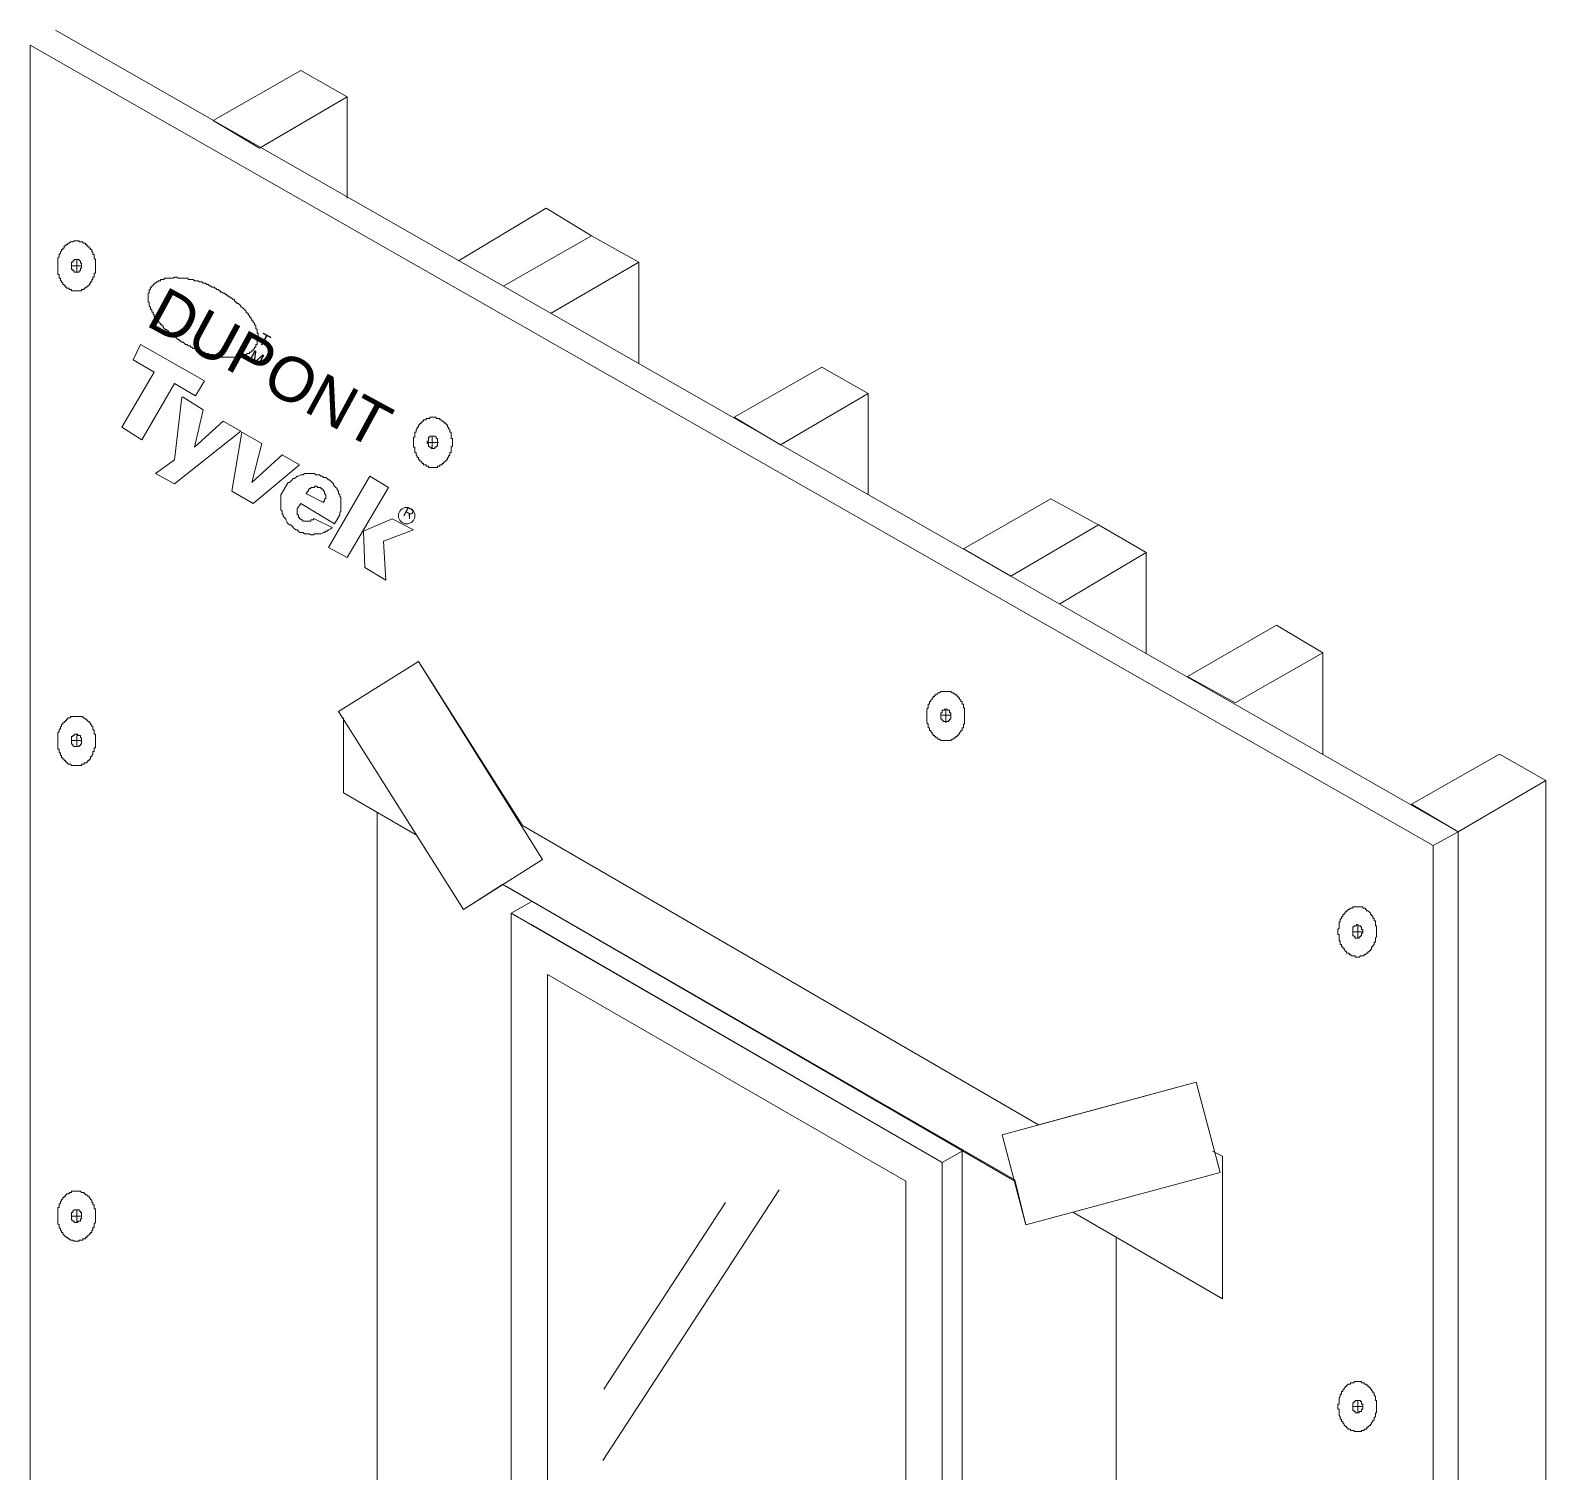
# Model space of a CAD drawing. Header units: inches. Extents: x 0 to 32.7, y -0.1 to 22.9.
# Drawn here: x 4.722 to 6.739, y 3.912 to 5.83 of the extents above; entities that cross this region are included whole.
import ezdxf

# ---------------------------------------------------------------- set-up
doc = ezdxf.new("R2010")
doc.units = ezdxf.units.IN
doc.header["$MEASUREMENT"] = 0
doc.layers.add('PDF_Geometry', color=7, linetype='Continuous', true_color=0x5d5d5d)
doc.layers.add('PDF_Text', color=7, linetype='Continuous')
doc.styles.add('PDF Arial', font='arial.ttf')
doc.styles.add('PDF Chief Blueprint', font='Chief_Blueprint.ttf')

msp = doc.modelspace()

# ---------------------------------------------------------------- linework, layer by layer
at = {"layer": 'PDF_Geometry', "color": 254, "lineweight": 18, "true_color": 0xe1e1e1}
for points in [[(6.5888, 1.7986), (6.6221, 1.8169), (6.6221, 4.7636), (4.7554, 5.8303)], [(6.6221, 4.7636), (6.5888, 4.7453)]]:
    msp.add_lwpolyline(points, dxfattribs=at)
at = {"layer": 'PDF_Geometry', "color": 7, "lineweight": 18}
for points in [[(6.5888, 1.7986), (6.5888, 4.7453), (4.7221, 5.8103), (4.7221, 2.8786)], [(6.0321, 4.3003), (5.3504, 4.6936)], [(6.3054, 4.3103), (6.2738, 4.4303)]]:
    msp.add_lwpolyline(points, close=True, dxfattribs=at)
at = {"layer": 'PDF_Geometry', "color": 253, "lineweight": 18, "true_color": 0xa2a2a2}
for points in [[(5.1438, 5.6069), (5.1438, 5.7419), (5.0821, 5.7769), (4.9654, 5.7103), (5.0271, 5.6736), (5.1438, 5.7419)], [(5.2921, 5.5236), (5.4088, 5.5936), (5.4688, 5.5569)], [(5.4154, 5.4536), (5.5321, 5.5219), (5.4688, 5.5569), (5.3521, 5.4903)], [(5.5321, 5.3869), (5.5321, 5.5219)], [(5.8371, 5.2119), (5.8371, 5.3469), (5.7754, 5.3819), (5.6588, 5.3153), (5.7204, 5.2786), (5.8371, 5.3469)], [(6.1438, 5.1719), (6.2071, 5.1353), (6.0921, 5.0669)], [(6.2071, 5.1353), (6.2071, 5.0003)], [(6.4421, 4.8669), (6.4421, 5.0019), (6.3804, 5.0386), (6.2621, 4.9703), (6.3254, 4.9353), (6.4421, 5.0019)], [(6.6221, 1.8169), (6.7388, 1.8853), (6.7388, 4.8319), (6.6771, 4.8669), (6.5604, 4.8003), (6.6221, 4.7636), (6.7388, 4.8319)]]:
    msp.add_lwpolyline(points, dxfattribs=at)
at = {"layer": 'PDF_Geometry', "lineweight": 18}
for points in [[(4.7838, 5.5503), (4.7854, 5.5503), (4.7871, 5.5503), (4.7871, 5.5486), (4.7888, 5.5486), (4.7904, 5.5486), (4.7921, 5.5486), (4.7921, 5.5469), (4.7938, 5.5469), (4.7954, 5.5469), (4.7954, 5.5453), (4.7971, 5.5453), (4.7971, 5.5436), (4.7988, 5.5436), (4.7988, 5.5419), (4.8004, 5.5419), (4.8004, 5.5403), (4.8021, 5.5403), (4.8021, 5.5386), (4.8038, 5.5386), (4.8038, 5.5369), (4.8038, 5.5353), (4.8054, 5.5353), (4.8054, 5.5336), (4.8054, 5.5319), (4.8071, 5.5319), (4.8071, 5.5303), (4.8071, 5.5286), (4.8071, 5.5269), (4.8088, 5.5253), (4.8088, 5.5236), (4.8088, 5.5219), (4.8088, 5.5203), (4.8088, 5.5186), (4.8088, 5.5169), (4.8088, 5.5153), (4.8088, 5.5136), (4.8088, 5.5119), (4.8088, 5.5103), (4.8088, 5.5086), (4.8088, 5.5069), (4.8071, 5.5069), (4.8071, 5.5053), (4.8071, 5.5036), (4.8071, 5.5019), (4.8054, 5.5019), (4.8054, 5.5003), (4.8054, 5.4986), (4.8038, 5.4986), (4.8038, 5.4969), (4.8038, 5.4953), (4.8021, 5.4953), (4.8021, 5.4936), (4.8004, 5.4919), (4.8004, 5.4903), (4.7988, 5.4903), (4.7971, 5.4886), (4.7954, 5.4886), (4.7954, 5.4869), (4.7938, 5.4869), (4.7938, 5.4853), (4.7921, 5.4853), (4.7904, 5.4853), (4.7904, 5.4836), (4.7888, 5.4836), (4.7871, 5.4836), (4.7854, 5.4836), (4.7838, 5.4836), (4.7821, 5.4836), (4.7804, 5.4836), (4.7788, 5.4836), (4.7771, 5.4836), (4.7771, 5.4853), (4.7754, 5.4853), (4.7738, 5.4853), (4.7738, 5.4869), (4.7721, 5.4869), (4.7704, 5.4869), (4.7704, 5.4886), (4.7688, 5.4886), (4.7688, 5.4903), (4.7671, 5.4903), (4.7671, 5.4919), (4.7654, 5.4919), (4.7654, 5.4936), (4.7638, 5.4953), (4.7638, 5.4969), (4.7621, 5.4969), (4.7621, 5.4986), (4.7621, 5.5003), (4.7604, 5.5003), (4.7604, 5.5019), (4.7604, 5.5036), (4.7604, 5.5053), (4.7588, 5.5053), (4.7588, 5.5069), (4.7588, 5.5086), (4.7588, 5.5103), (4.7588, 5.5119), (4.7588, 5.5136), (4.7588, 5.5153), (4.7588, 5.5169), (4.7588, 5.5186), (4.7588, 5.5203), (4.7588, 5.5219), (4.7588, 5.5236), (4.7588, 5.5253), (4.7588, 5.5269), (4.7604, 5.5286), (4.7604, 5.5303), (4.7604, 5.5319), (4.7621, 5.5336), (4.7621, 5.5353), (4.7638, 5.5369), (4.7638, 5.5386), (4.7654, 5.5386), (4.7654, 5.5403), (4.7671, 5.5403), (4.7671, 5.5419), (4.7671, 5.5436), (4.7688, 5.5436), (4.7704, 5.5453), (4.7721, 5.5453), (4.7721, 5.5469), (4.7738, 5.5469), (4.7754, 5.5486), (4.7771, 5.5486), (4.7788, 5.5486), (4.7804, 5.5503), (4.7821, 5.5503)], [(5.2571, 5.3153), (5.2588, 5.3153), (5.2604, 5.3153), (5.2621, 5.3153), (5.2621, 5.3136), (5.2638, 5.3136), (5.2654, 5.3136), (5.2671, 5.3136), (5.2671, 5.3119), (5.2688, 5.3119), (5.2704, 5.3103), (5.2721, 5.3103), (5.2721, 5.3086), (5.2738, 5.3086), (5.2738, 5.3069), (5.2754, 5.3069), (5.2754, 5.3053), (5.2771, 5.3053), (5.2771, 5.3036), (5.2771, 5.3019), (5.2788, 5.3019), (5.2788, 5.3003), (5.2804, 5.2986), (5.2804, 5.2969), (5.2804, 5.2953), (5.2821, 5.2953), (5.2821, 5.2936), (5.2821, 5.2919), (5.2821, 5.2903), (5.2821, 5.2886), (5.2821, 5.2869), (5.2838, 5.2869), (5.2838, 5.2853), (5.2838, 5.2836), (5.2838, 5.2819), (5.2838, 5.2803), (5.2838, 5.2786), (5.2838, 5.2769), (5.2821, 5.2753), (5.2821, 5.2736), (5.2821, 5.2719), (5.2821, 5.2703), (5.2821, 5.2686), (5.2804, 5.2686), (5.2804, 5.2669), (5.2804, 5.2653), (5.2788, 5.2636), (5.2788, 5.2619), (5.2771, 5.2619), (5.2771, 5.2603), (5.2771, 5.2586), (5.2754, 5.2586), (5.2754, 5.2569), (5.2738, 5.2569), (5.2738, 5.2553), (5.2721, 5.2553), (5.2721, 5.2536), (5.2704, 5.2536), (5.2704, 5.2519), (5.2688, 5.2519), (5.2671, 5.2519), (5.2671, 5.2503), (5.2654, 5.2503), (5.2638, 5.2503), (5.2638, 5.2486), (5.2621, 5.2486), (5.2604, 5.2486), (5.2588, 5.2486), (5.2571, 5.2486), (5.2554, 5.2486), (5.2538, 5.2486), (5.2521, 5.2486), (5.2521, 5.2503), (5.2504, 5.2503), (5.2488, 5.2503), (5.2488, 5.2519), (5.2471, 5.2519), (5.2454, 5.2519), (5.2454, 5.2536), (5.2438, 5.2536), (5.2438, 5.2553), (5.2421, 5.2553), (5.2421, 5.2569), (5.2404, 5.2569), (5.2404, 5.2586), (5.2388, 5.2586), (5.2388, 5.2603), (5.2388, 5.2619), (5.2371, 5.2619), (5.2371, 5.2636), (5.2354, 5.2653), (5.2354, 5.2669), (5.2354, 5.2686), (5.2338, 5.2686), (5.2338, 5.2703), (5.2338, 5.2719), (5.2338, 5.2736), (5.2338, 5.2753), (5.2321, 5.2753), (5.2321, 5.2769), (5.2321, 5.2786), (5.2321, 5.2803), (5.2321, 5.2819), (5.2321, 5.2836), (5.2321, 5.2853), (5.2321, 5.2869), (5.2321, 5.2886), (5.2338, 5.2886), (5.2338, 5.2903), (5.2338, 5.2919), (5.2338, 5.2936), (5.2338, 5.2953), (5.2354, 5.2953), (5.2354, 5.2969), (5.2354, 5.2986), (5.2371, 5.3003), (5.2371, 5.3019), (5.2388, 5.3019), (5.2388, 5.3036), (5.2388, 5.3053), (5.2404, 5.3053), (5.2404, 5.3069), (5.2421, 5.3069), (5.2421, 5.3086), (5.2438, 5.3086), (5.2438, 5.3103), (5.2454, 5.3103), (5.2454, 5.3119), (5.2471, 5.3119), (5.2488, 5.3119), (5.2488, 5.3136), (5.2504, 5.3136), (5.2521, 5.3136), (5.2538, 5.3136), (5.2538, 5.3153), (5.2554, 5.3153)], [(5.9404, 4.9503), (5.9421, 4.9503), (5.9438, 4.9503), (5.9454, 4.9503), (5.9471, 4.9503), (5.9488, 4.9486), (5.9504, 4.9486), (5.9521, 4.9469), (5.9538, 4.9469), (5.9538, 4.9453), (5.9554, 4.9453), (5.9554, 4.9436), (5.9571, 4.9436), (5.9571, 4.9419), (5.9588, 4.9419), (5.9588, 4.9403), (5.9604, 4.9386), (5.9604, 4.9369), (5.9621, 4.9369), (5.9621, 4.9353), (5.9621, 4.9336), (5.9638, 4.9336), (5.9638, 4.9319), (5.9638, 4.9303), (5.9638, 4.9286), (5.9654, 4.9286), (5.9654, 4.9269), (5.9654, 4.9253), (5.9654, 4.9236), (5.9654, 4.9219), (5.9654, 4.9203), (5.9654, 4.9186), (5.9654, 4.9169), (5.9654, 4.9153), (5.9654, 4.9136), (5.9654, 4.9119), (5.9654, 4.9103), (5.9654, 4.9086), (5.9654, 4.9069), (5.9638, 4.9069), (5.9638, 4.9053), (5.9638, 4.9036), (5.9638, 4.9019), (5.9621, 4.9019), (5.9621, 4.9003), (5.9621, 4.8986), (5.9604, 4.8986), (5.9604, 4.8969), (5.9588, 4.8953), (5.9588, 4.8936), (5.9571, 4.8936), (5.9571, 4.8919), (5.9554, 4.8919), (5.9554, 4.8903), (5.9538, 4.8903), (5.9538, 4.8886), (5.9521, 4.8886), (5.9504, 4.8869), (5.9488, 4.8869), (5.9471, 4.8853), (5.9454, 4.8853), (5.9438, 4.8853), (5.9421, 4.8853), (5.9404, 4.8853), (5.9388, 4.8853), (5.9371, 4.8853), (5.9354, 4.8853), (5.9338, 4.8853), (5.9321, 4.8869), (5.9304, 4.8869), (5.9288, 4.8886), (5.9271, 4.8886), (5.9271, 4.8903), (5.9254, 4.8903), (5.9254, 4.8919), (5.9238, 4.8919), (5.9238, 4.8936), (5.9221, 4.8936), (5.9221, 4.8953), (5.9204, 4.8969), (5.9204, 4.8986), (5.9188, 4.8986), (5.9188, 4.9003), (5.9188, 4.9019), (5.9171, 4.9019), (5.9171, 4.9036), (5.9171, 4.9053), (5.9171, 4.9069), (5.9154, 4.9086), (5.9154, 4.9103), (5.9154, 4.9119), (5.9154, 4.9136), (5.9154, 4.9153), (5.9154, 4.9169), (5.9154, 4.9186), (5.9154, 4.9203), (5.9154, 4.9219), (5.9154, 4.9236), (5.9154, 4.9253), (5.9154, 4.9269), (5.9171, 4.9286), (5.9171, 4.9303), (5.9171, 4.9319), (5.9171, 4.9336), (5.9188, 4.9336), (5.9188, 4.9353), (5.9188, 4.9369), (5.9204, 4.9369), (5.9204, 4.9386), (5.9221, 4.9403), (5.9221, 4.9419), (5.9238, 4.9419), (5.9238, 4.9436), (5.9254, 4.9436), (5.9254, 4.9453), (5.9271, 4.9453), (5.9271, 4.9469), (5.9288, 4.9469), (5.9304, 4.9486), (5.9321, 4.9486), (5.9338, 4.9503), (5.9354, 4.9503), (5.9371, 4.9503), (5.9388, 4.9503)], [(4.7838, 4.9169), (4.7854, 4.9169), (4.7871, 4.9169), (4.7888, 4.9169), (4.7904, 4.9169), (4.7921, 4.9169), (4.7921, 4.9153), (4.7938, 4.9153), (4.7954, 4.9136), (4.7971, 4.9136), (4.7971, 4.9119), (4.7988, 4.9119), (4.7988, 4.9103), (4.8004, 4.9103), (4.8004, 4.9086), (4.8021, 4.9086), (4.8021, 4.9069), (4.8038, 4.9053), (4.8038, 4.9036), (4.8054, 4.9036), (4.8054, 4.9019), (4.8054, 4.9003), (4.8071, 4.8986), (4.8071, 4.8969), (4.8071, 4.8953), (4.8071, 4.8936), (4.8088, 4.8936), (4.8088, 4.8919), (4.8088, 4.8903), (4.8088, 4.8886), (4.8088, 4.8869), (4.8088, 4.8853), (4.8088, 4.8836), (4.8088, 4.8819), (4.8088, 4.8803), (4.8088, 4.8786), (4.8088, 4.8769), (4.8088, 4.8753), (4.8071, 4.8753), (4.8071, 4.8736), (4.8071, 4.8719), (4.8071, 4.8703), (4.8054, 4.8703), (4.8054, 4.8686), (4.8054, 4.8669), (4.8038, 4.8653), (4.8038, 4.8636), (4.8021, 4.8636), (4.8021, 4.8619), (4.8021, 4.8603), (4.8004, 4.8603), (4.8004, 4.8586), (4.7988, 4.8586), (4.7988, 4.8569), (4.7971, 4.8569), (4.7971, 4.8553), (4.7954, 4.8553), (4.7938, 4.8553), (4.7938, 4.8536), (4.7921, 4.8536), (4.7904, 4.8536), (4.7904, 4.8519), (4.7888, 4.8519), (4.7871, 4.8519), (4.7854, 4.8519), (4.7838, 4.8519), (4.7821, 4.8519), (4.7804, 4.8519), (4.7788, 4.8519), (4.7771, 4.8519), (4.7754, 4.8536), (4.7738, 4.8536), (4.7721, 4.8536), (4.7721, 4.8553), (4.7704, 4.8553), (4.7704, 4.8569), (4.7688, 4.8569), (4.7688, 4.8586), (4.7671, 4.8586), (4.7671, 4.8603), (4.7654, 4.8603), (4.7654, 4.8619), (4.7638, 4.8619), (4.7638, 4.8636), (4.7638, 4.8653), (4.7621, 4.8653), (4.7621, 4.8669), (4.7621, 4.8686), (4.7604, 4.8686), (4.7604, 4.8703), (4.7604, 4.8719), (4.7604, 4.8736), (4.7588, 4.8736), (4.7588, 4.8753), (4.7588, 4.8769), (4.7588, 4.8786), (4.7588, 4.8803), (4.7588, 4.8819), (4.7588, 4.8836), (4.7588, 4.8853), (4.7588, 4.8869), (4.7588, 4.8886), (4.7588, 4.8903), (4.7588, 4.8919), (4.7588, 4.8936), (4.7588, 4.8953), (4.7604, 4.8969), (4.7604, 4.8986), (4.7604, 4.9003), (4.7621, 4.9003), (4.7621, 4.9019), (4.7621, 4.9036), (4.7638, 4.9036), (4.7638, 4.9053), (4.7638, 4.9069), (4.7654, 4.9069), (4.7654, 4.9086), (4.7671, 4.9086), (4.7671, 4.9103), (4.7688, 4.9103), (4.7688, 4.9119), (4.7704, 4.9119), (4.7704, 4.9136), (4.7721, 4.9136), (4.7721, 4.9153), (4.7738, 4.9153), (4.7754, 4.9153), (4.7754, 4.9169), (4.7771, 4.9169), (4.7788, 4.9169), (4.7804, 4.9169), (4.7821, 4.9169)], [(6.4888, 4.6636), (6.4904, 4.6636), (6.4921, 4.6636), (6.4938, 4.6636), (6.4954, 4.6636), (6.4954, 4.6619), (6.4971, 4.6619), (6.4988, 4.6619), (6.4988, 4.6603), (6.5004, 4.6603), (6.5004, 4.6586), (6.5021, 4.6586), (6.5038, 4.6569), (6.5054, 4.6553), (6.5054, 4.6536), (6.5071, 4.6536), (6.5071, 4.6519), (6.5088, 4.6519), (6.5088, 4.6503), (6.5088, 4.6486), (6.5104, 4.6486), (6.5104, 4.6469), (6.5104, 4.6453), (6.5121, 4.6453), (6.5121, 4.6436), (6.5121, 4.6419), (6.5121, 4.6403), (6.5121, 4.6386), (6.5138, 4.6386), (6.5138, 4.6369), (6.5138, 4.6353), (6.5138, 4.6336), (6.5138, 4.6319), (6.5138, 4.6303), (6.5138, 4.6286), (6.5138, 4.6269), (6.5138, 4.6253), (6.5138, 4.6236), (6.5121, 4.6219), (6.5121, 4.6203), (6.5121, 4.6186), (6.5121, 4.6169), (6.5104, 4.6169), (6.5104, 4.6153), (6.5104, 4.6136), (6.5088, 4.6119), (6.5088, 4.6103), (6.5071, 4.6103), (6.5071, 4.6086), (6.5071, 4.6069), (6.5054, 4.6069), (6.5054, 4.6053), (6.5038, 4.6053), (6.5038, 4.6036), (6.5021, 4.6036), (6.5021, 4.6019), (6.5004, 4.6019), (6.4988, 4.6003), (6.4971, 4.6003), (6.4971, 4.5986), (6.4954, 4.5986), (6.4938, 4.5986), (6.4921, 4.5986), (6.4904, 4.5969), (6.4888, 4.5969), (6.4871, 4.5969), (6.4854, 4.5969), (6.4854, 4.5986), (6.4838, 4.5986), (6.4821, 4.5986), (6.4804, 4.5986), (6.4788, 4.6003), (6.4771, 4.6003), (6.4771, 4.6019), (6.4754, 4.6019), (6.4738, 4.6019), (6.4738, 4.6036), (6.4721, 4.6053), (6.4704, 4.6069), (6.4704, 4.6086), (6.4688, 4.6086), (6.4688, 4.6103), (6.4671, 4.6103), (6.4671, 4.6119), (6.4671, 4.6136), (6.4654, 4.6136), (6.4654, 4.6153), (6.4654, 4.6169), (6.4654, 4.6186), (6.4638, 4.6186), (6.4638, 4.6203), (6.4638, 4.6219), (6.4638, 4.6236), (6.4638, 4.6253), (6.4638, 4.6269), (6.4621, 4.6269), (6.4621, 4.6286), (6.4621, 4.6303), (6.4621, 4.6319), (6.4621, 4.6336), (6.4638, 4.6353), (6.4638, 4.6369), (6.4638, 4.6386), (6.4638, 4.6403), (6.4638, 4.6419), (6.4638, 4.6436), (6.4654, 4.6436), (6.4654, 4.6453), (6.4654, 4.6469), (6.4671, 4.6486), (6.4671, 4.6503), (6.4688, 4.6503), (6.4688, 4.6519), (6.4688, 4.6536), (6.4704, 4.6536), (6.4704, 4.6553), (6.4721, 4.6553), (6.4721, 4.6569), (6.4738, 4.6569), (6.4738, 4.6586), (6.4754, 4.6586), (6.4754, 4.6603), (6.4771, 4.6603), (6.4788, 4.6619), (6.4804, 4.6619), (6.4821, 4.6619), (6.4821, 4.6636), (6.4838, 4.6636), (6.4854, 4.6636), (6.4871, 4.6636)], [(4.7838, 4.2853), (4.7854, 4.2853), (4.7871, 4.2853), (4.7888, 4.2853), (4.7904, 4.2836), (4.7921, 4.2836), (4.7938, 4.2836), (4.7938, 4.2819), (4.7954, 4.2819), (4.7954, 4.2803), (4.7971, 4.2803), (4.7988, 4.2786), (4.8004, 4.2786), (4.8004, 4.2769), (4.8021, 4.2753), (4.8021, 4.2736), (4.8038, 4.2736), (4.8038, 4.2719), (4.8038, 4.2703), (4.8054, 4.2703), (4.8054, 4.2686), (4.8054, 4.2669), (4.8071, 4.2669), (4.8071, 4.2653), (4.8071, 4.2636), (4.8071, 4.2619), (4.8088, 4.2619), (4.8088, 4.2603), (4.8088, 4.2586), (4.8088, 4.2569), (4.8088, 4.2553), (4.8088, 4.2536), (4.8088, 4.2519), (4.8088, 4.2503), (4.8088, 4.2486), (4.8088, 4.2469), (4.8088, 4.2453), (4.8088, 4.2436), (4.8071, 4.2419), (4.8071, 4.2403), (4.8071, 4.2386), (4.8071, 4.2369), (4.8054, 4.2369), (4.8054, 4.2353), (4.8054, 4.2336), (4.8038, 4.2336), (4.8038, 4.2319), (4.8038, 4.2303), (4.8021, 4.2303), (4.8021, 4.2286), (4.8004, 4.2286), (4.8004, 4.2269), (4.7988, 4.2269), (4.7988, 4.2253), (4.7971, 4.2253), (4.7971, 4.2236), (4.7954, 4.2236), (4.7954, 4.2219), (4.7938, 4.2219), (4.7921, 4.2219), (4.7921, 4.2203), (4.7904, 4.2203), (4.7888, 4.2203), (4.7871, 4.2203), (4.7871, 4.2186), (4.7854, 4.2186), (4.7838, 4.2186), (4.7821, 4.2186), (4.7804, 4.2186), (4.7788, 4.2203), (4.7771, 4.2203), (4.7754, 4.2203), (4.7738, 4.2219), (4.7721, 4.2219), (4.7721, 4.2236), (4.7704, 4.2236), (4.7688, 4.2253), (4.7671, 4.2253), (4.7671, 4.2269), (4.7654, 4.2286), (4.7654, 4.2303), (4.7638, 4.2303), (4.7638, 4.2319), (4.7621, 4.2336), (4.7621, 4.2353), (4.7604, 4.2369), (4.7604, 4.2386), (4.7604, 4.2403), (4.7588, 4.2419), (4.7588, 4.2436), (4.7588, 4.2453), (4.7588, 4.2469), (4.7588, 4.2486), (4.7588, 4.2503), (4.7588, 4.2519), (4.7588, 4.2536), (4.7588, 4.2553), (4.7588, 4.2569), (4.7588, 4.2586), (4.7588, 4.2603), (4.7588, 4.2619), (4.7588, 4.2636), (4.7604, 4.2636), (4.7604, 4.2653), (4.7604, 4.2669), (4.7604, 4.2686), (4.7621, 4.2686), (4.7621, 4.2703), (4.7621, 4.2719), (4.7638, 4.2719), (4.7638, 4.2736), (4.7654, 4.2753), (4.7654, 4.2769), (4.7671, 4.2769), (4.7671, 4.2786), (4.7688, 4.2786), (4.7688, 4.2803), (4.7704, 4.2803), (4.7704, 4.2819), (4.7721, 4.2819), (4.7738, 4.2819), (4.7738, 4.2836), (4.7754, 4.2836), (4.7771, 4.2836), (4.7771, 4.2853), (4.7788, 4.2853), (4.7804, 4.2853), (4.7821, 4.2853)], [(6.4888, 4.0319), (6.4904, 4.0319), (6.4921, 4.0319), (6.4938, 4.0319), (6.4938, 4.0303), (6.4954, 4.0303), (6.4971, 4.0303), (6.4971, 4.0286), (6.4988, 4.0286), (6.5004, 4.0286), (6.5004, 4.0269), (6.5021, 4.0269), (6.5021, 4.0253), (6.5038, 4.0253), (6.5038, 4.0236), (6.5054, 4.0236), (6.5054, 4.0219), (6.5071, 4.0219), (6.5071, 4.0203), (6.5088, 4.0186), (6.5088, 4.0169), (6.5104, 4.0169), (6.5104, 4.0153), (6.5104, 4.0136), (6.5121, 4.0119), (6.5121, 4.0103), (6.5121, 4.0086), (6.5121, 4.0069), (6.5138, 4.0069), (6.5138, 4.0053), (6.5138, 4.0036), (6.5138, 4.0019), (6.5138, 4.0003), (6.5138, 3.9986), (6.5138, 3.9969), (6.5138, 3.9953), (6.5138, 3.9936), (6.5138, 3.9919), (6.5138, 3.9903), (6.5121, 3.9903), (6.5121, 3.9886), (6.5121, 3.9869), (6.5121, 3.9853), (6.5104, 3.9836), (6.5104, 3.9819), (6.5104, 3.9803), (6.5088, 3.9803), (6.5088, 3.9786), (6.5071, 3.9769), (6.5071, 3.9753), (6.5054, 3.9753), (6.5054, 3.9736), (6.5038, 3.9736), (6.5038, 3.9719), (6.5021, 3.9719), (6.5021, 3.9703), (6.5004, 3.9703), (6.5004, 3.9686), (6.4988, 3.9686), (6.4971, 3.9686), (6.4971, 3.9669), (6.4954, 3.9669), (6.4938, 3.9669), (6.4938, 3.9653), (6.4921, 3.9653), (6.4904, 3.9653), (6.4888, 3.9653), (6.4871, 3.9653), (6.4854, 3.9653), (6.4838, 3.9653), (6.4838, 3.9669), (6.4821, 3.9669), (6.4804, 3.9669), (6.4788, 3.9669), (6.4788, 3.9686), (6.4771, 3.9686), (6.4754, 3.9686), (6.4754, 3.9703), (6.4738, 3.9703), (6.4738, 3.9719), (6.4721, 3.9719), (6.4721, 3.9736), (6.4704, 3.9736), (6.4704, 3.9753), (6.4688, 3.9769), (6.4688, 3.9786), (6.4671, 3.9786), (6.4671, 3.9803), (6.4671, 3.9819), (6.4654, 3.9819), (6.4654, 3.9836), (6.4654, 3.9853), (6.4638, 3.9869), (6.4638, 3.9886), (6.4638, 3.9903), (6.4638, 3.9919), (6.4638, 3.9936), (6.4638, 3.9953), (6.4621, 3.9953), (6.4621, 3.9969), (6.4621, 3.9986), (6.4621, 4.0003), (6.4621, 4.0019), (6.4638, 4.0019), (6.4638, 4.0036), (6.4638, 4.0053), (6.4638, 4.0069), (6.4638, 4.0086), (6.4638, 4.0103), (6.4654, 4.0119), (6.4654, 4.0136), (6.4654, 4.0153), (6.4671, 4.0153), (6.4671, 4.0169), (6.4671, 4.0186), (6.4688, 4.0186), (6.4688, 4.0203), (6.4704, 4.0219), (6.4704, 4.0236), (6.4721, 4.0236), (6.4721, 4.0253), (6.4738, 4.0253), (6.4738, 4.0269), (6.4754, 4.0269), (6.4754, 4.0286), (6.4771, 4.0286), (6.4788, 4.0286), (6.4788, 4.0303), (6.4804, 4.0303), (6.4821, 4.0303), (6.4838, 4.0303), (6.4838, 4.0319), (6.4854, 4.0319), (6.4871, 4.0319)]]:
    msp.add_lwpolyline(points, close=True, dxfattribs=at)
at = {"layer": 'PDF_Geometry', "color": 251, "lineweight": 18, "true_color": 0x686868}
for points in [[(4.7838, 5.5253), (4.7854, 5.5253), (4.7871, 5.5253), (4.7871, 5.5236), (4.7888, 5.5236), (4.7888, 5.5219), (4.7888, 5.5203), (4.7904, 5.5203), (4.7904, 5.5186), (4.7904, 5.5169), (4.7904, 5.5153), (4.7904, 5.5136), (4.7888, 5.5136), (4.7888, 5.5119), (4.7888, 5.5103), (4.7871, 5.5103), (4.7871, 5.5086), (4.7854, 5.5086), (4.7838, 5.5086), (4.7821, 5.5086), (4.7804, 5.5086), (4.7804, 5.5103), (4.7788, 5.5103), (4.7788, 5.5119), (4.7771, 5.5119), (4.7771, 5.5136), (4.7771, 5.5153), (4.7771, 5.5169), (4.7771, 5.5186), (4.7771, 5.5203), (4.7771, 5.5219), (4.7788, 5.5219), (4.7788, 5.5236), (4.7804, 5.5236), (4.7804, 5.5253), (4.7821, 5.5253)], [(5.0221, 5.4103), (5.0221, 5.4086), (5.0204, 5.4086), (5.0204, 5.4069), (5.0188, 5.4053), (5.0188, 5.4036), (5.0171, 5.4036), (5.0154, 5.4019), (5.0138, 5.4019), (5.0138, 5.4003), (5.0121, 5.4003), (5.0104, 5.4003), (5.0104, 5.3986), (5.0088, 5.3986), (5.0071, 5.3986), (5.0071, 5.3969), (5.0054, 5.3969), (5.0038, 5.3969), (5.0021, 5.3969), (5.0004, 5.3953), (4.9988, 5.3953), (4.9971, 5.3953), (4.9954, 5.3953), (4.9938, 5.3953), (4.9921, 5.3953), (4.9904, 5.3953), (4.9888, 5.3953), (4.9871, 5.3953), (4.9854, 5.3953), (4.9838, 5.3953), (4.9821, 5.3953), (4.9804, 5.3953), (4.9788, 5.3953), (4.9771, 5.3953), (4.9754, 5.3953), (4.9738, 5.3969), (4.9721, 5.3969), (4.9704, 5.3969), (4.9688, 5.3969), (4.9671, 5.3969), (4.9654, 5.3986), (4.9638, 5.3986), (4.9621, 5.3986), (4.9604, 5.3986), (4.9588, 5.4003), (4.9571, 5.4003), (4.9554, 5.4003), (4.9538, 5.4019), (4.9521, 5.4019), (4.9504, 5.4019), (4.9488, 5.4036), (4.9471, 5.4036), (4.9454, 5.4036), (4.9454, 5.4053), (4.9438, 5.4053), (4.9421, 5.4069), (4.9404, 5.4069), (4.9388, 5.4069), (4.9371, 5.4086), (4.9354, 5.4086), (4.9354, 5.4103), (4.9338, 5.4103), (4.9321, 5.4103), (4.9304, 5.4119), (4.9288, 5.4119), (4.9271, 5.4136), (4.9254, 5.4153), (4.9238, 5.4153), (4.9221, 5.4169), (4.9204, 5.4169), (4.9204, 5.4186), (4.9188, 5.4186), (4.9171, 5.4203), (4.9154, 5.4219), (4.9138, 5.4236), (4.9121, 5.4236), (4.9104, 5.4253), (4.9088, 5.4269), (4.9071, 5.4269), (4.9071, 5.4286), (4.9054, 5.4303), (4.9038, 5.4303), (4.9038, 5.4319), (4.9021, 5.4319), (4.9004, 5.4336), (4.8988, 5.4353), (4.8988, 5.4369), (4.8971, 5.4369), (4.8971, 5.4386), (4.8954, 5.4386), (4.8954, 5.4403), (4.8938, 5.4403), (4.8938, 5.4419), (4.8921, 5.4436), (4.8904, 5.4453), (4.8904, 5.4469), (4.8888, 5.4469), (4.8888, 5.4486), (4.8871, 5.4486), (4.8871, 5.4503), (4.8871, 5.4519), (4.8854, 5.4519), (4.8854, 5.4536), (4.8854, 5.4553), (4.8838, 5.4553), (4.8838, 5.4569), (4.8838, 5.4586), (4.8821, 5.4586), (4.8821, 5.4603), (4.8821, 5.4619), (4.8804, 5.4636), (4.8804, 5.4653), (4.8804, 5.4669), (4.8804, 5.4686), (4.8788, 5.4686), (4.8788, 5.4703), (4.8788, 5.4719), (4.8788, 5.4736), (4.8788, 5.4753), (4.8788, 5.4769), (4.8788, 5.4786), (4.8788, 5.4803), (4.8804, 5.4803), (4.8804, 5.4819), (4.8804, 5.4836), (4.8804, 5.4853), (4.8821, 5.4853), (4.8821, 5.4869), (4.8821, 5.4886), (4.8838, 5.4886), (4.8838, 5.4903), (4.8854, 5.4903), (4.8854, 5.4919), (4.8871, 5.4919), (4.8871, 5.4936), (4.8888, 5.4936), (4.8904, 5.4953), (4.8921, 5.4953), (4.8921, 5.4969), (4.8938, 5.4969), (4.8954, 5.4969), (4.8954, 5.4986), (4.8971, 5.4986), (4.8988, 5.4986), (4.9004, 5.4986), (4.9004, 5.5003), (4.9021, 5.5003), (4.9038, 5.5003), (4.9054, 5.5003), (4.9071, 5.5003), (4.9088, 5.5003), (4.9104, 5.5003), (4.9121, 5.5003), (4.9138, 5.5019), (4.9154, 5.5019), (4.9171, 5.5019), (4.9188, 5.5003), (4.9204, 5.5003), (4.9221, 5.5003), (4.9238, 5.5003), (4.9254, 5.5003), (4.9271, 5.5003), (4.9288, 5.5003), (4.9304, 5.5003), (4.9321, 5.5003), (4.9321, 5.4986), (4.9338, 5.4986), (4.9354, 5.4986), (4.9371, 5.4986), (4.9388, 5.4986), (4.9404, 5.4969), (4.9421, 5.4969), (4.9438, 5.4969), (4.9454, 5.4969), (4.9471, 5.4953), (4.9488, 5.4953), (4.9504, 5.4953), (4.9521, 5.4936), (4.9538, 5.4936), (4.9554, 5.4936), (4.9571, 5.4919), (4.9588, 5.4919), (4.9604, 5.4903), (4.9621, 5.4903), (4.9638, 5.4886), (4.9654, 5.4886), (4.9671, 5.4886), (4.9671, 5.4869), (4.9688, 5.4869), (4.9704, 5.4853), (4.9721, 5.4853), (4.9738, 5.4836), (4.9754, 5.4836), (4.9754, 5.4819), (4.9771, 5.4819), (4.9788, 5.4803), (4.9804, 5.4803), (4.9821, 5.4786), (4.9838, 5.4786), (4.9838, 5.4769), (4.9854, 5.4769), (4.9871, 5.4753), (4.9888, 5.4753), (4.9888, 5.4736), (4.9904, 5.4736), (4.9921, 5.4719), (4.9938, 5.4719), (4.9938, 5.4703), (4.9954, 5.4686), (4.9971, 5.4686), (4.9971, 5.4669), (4.9988, 5.4669), (5.0004, 5.4653), (5.0021, 5.4636), (5.0021, 5.4619), (5.0038, 5.4619), (5.0054, 5.4603), (5.0071, 5.4586), (5.0088, 5.4569), (5.0088, 5.4553), (5.0104, 5.4553), (5.0104, 5.4536), (5.0121, 5.4536), (5.0121, 5.4519), (5.0138, 5.4503), (5.0138, 5.4486), (5.0154, 5.4486), (5.0154, 5.4469), (5.0171, 5.4453), (5.0171, 5.4436), (5.0188, 5.4436), (5.0188, 5.4419), (5.0204, 5.4403), (5.0204, 5.4386), (5.0221, 5.4369), (5.0221, 5.4353), (5.0221, 5.4336), (5.0238, 5.4319), (5.0238, 5.4303), (5.0238, 5.4286), (5.0238, 5.4269), (5.0254, 5.4269), (5.0254, 5.4253), (5.0254, 5.4236), (5.0254, 5.4219), (5.0254, 5.4203), (5.0254, 5.4186), (5.0254, 5.4169), (5.0238, 5.4169), (5.0238, 5.4153), (5.0238, 5.4136), (5.0238, 5.4119), (5.0221, 5.4119)], [(4.9538, 5.3636), (4.9421, 5.3436), (4.9138, 5.3603), (4.8704, 5.2853), (4.8438, 5.3019), (4.8871, 5.3753), (4.8588, 5.3919), (4.8688, 5.4119)], [(4.9254, 5.3419), (4.9521, 5.3253), (4.9404, 5.2753), (4.9788, 5.3103), (5.0021, 5.2969), (4.9138, 5.2269), (4.8888, 5.2403), (4.9138, 5.2586), (4.9238, 5.3419)], [(5.0304, 5.2803), (5.0171, 5.2286), (5.0571, 5.2653), (5.0804, 5.2519), (5.0188, 5.2003), (4.9904, 5.2169), (5.0038, 5.2953)], [(5.2571, 5.2903), (5.2588, 5.2903), (5.2604, 5.2903), (5.2621, 5.2886), (5.2621, 5.2869), (5.2638, 5.2869), (5.2638, 5.2853), (5.2638, 5.2836), (5.2638, 5.2819), (5.2654, 5.2819), (5.2638, 5.2819), (5.2638, 5.2803), (5.2638, 5.2786), (5.2638, 5.2769), (5.2621, 5.2769), (5.2621, 5.2753), (5.2604, 5.2753), (5.2604, 5.2736), (5.2588, 5.2736), (5.2571, 5.2736), (5.2554, 5.2736), (5.2554, 5.2753), (5.2538, 5.2753), (5.2521, 5.2769), (5.2521, 5.2786), (5.2521, 5.2803), (5.2504, 5.2803), (5.2504, 5.2819), (5.2504, 5.2836), (5.2521, 5.2836), (5.2521, 5.2853), (5.2521, 5.2869), (5.2521, 5.2886), (5.2538, 5.2886), (5.2538, 5.2903), (5.2554, 5.2903)], [(5.1238, 5.2286), (5.1221, 5.2303), (5.1204, 5.2319), (5.1188, 5.2319), (5.1171, 5.2336), (5.1154, 5.2353), (5.1121, 5.2353), (5.1104, 5.2369), (5.1088, 5.2369), (5.1071, 5.2386), (5.1054, 5.2386), (5.1021, 5.2386), (5.1004, 5.2403), (5.0988, 5.2403), (5.0954, 5.2403), (5.0938, 5.2403), (5.0921, 5.2403), (5.0904, 5.2403), (5.0871, 5.2403), (5.0854, 5.2386), (5.0838, 5.2386), (5.0821, 5.2386), (5.0788, 5.2369), (5.0771, 5.2369), (5.0754, 5.2353), (5.0738, 5.2336), (5.0721, 5.2336), (5.0704, 5.2319), (5.0688, 5.2303), (5.0671, 5.2286), (5.0654, 5.2286), (5.0554, 5.2119), (5.0554, 5.2103), (5.0554, 5.2069), (5.0554, 5.2053), (5.0554, 5.2036), (5.0554, 5.2003), (5.0554, 5.1986), (5.0554, 5.1969), (5.0554, 5.1936), (5.0554, 5.1919), (5.0571, 5.1903), (5.0571, 5.1869), (5.0588, 5.1853), (5.0588, 5.1836), (5.0604, 5.1819), (5.0621, 5.1803), (5.0621, 5.1786), (5.0638, 5.1753), (5.0654, 5.1736), (5.0671, 5.1719), (5.0688, 5.1719), (5.0704, 5.1703), (5.0721, 5.1686), (5.0738, 5.1669), (5.0754, 5.1653), (5.0771, 5.1653), (5.0788, 5.1636), (5.0804, 5.1619), (5.0838, 5.1619), (5.0854, 5.1619), (5.0871, 5.1603), (5.0904, 5.1603), (5.0921, 5.1603), (5.0938, 5.1603), (5.0954, 5.1586), (5.0988, 5.1586), (5.1004, 5.1603), (5.1021, 5.1603), (5.1054, 5.1603), (5.1071, 5.1603), (5.1088, 5.1603), (5.1121, 5.1619), (5.1138, 5.1619), (5.1154, 5.1636), (5.1171, 5.1636), (5.1188, 5.1653), (5.1221, 5.1669), (5.1238, 5.1686), (5.1004, 5.1803), (5.0988, 5.1803), (5.0988, 5.1786), (5.0971, 5.1786), (5.0954, 5.1786), (5.0954, 5.1769), (5.0938, 5.1769), (5.0921, 5.1769), (5.0904, 5.1769), (5.0888, 5.1769), (5.0871, 5.1769), (5.0854, 5.1769), (5.0838, 5.1786), (5.0821, 5.1786), (5.0821, 5.1803), (5.0804, 5.1803), (5.0804, 5.1819), (5.0788, 5.1819), (5.0788, 5.1836), (5.0788, 5.1853), (5.0771, 5.1853), (5.0771, 5.1869), (5.0771, 5.1886), (5.0771, 5.1903), (5.0771, 5.1919), (5.0771, 5.1936), (5.0821, 5.2003), (5.1271, 5.1736), (5.1338, 5.1853), (5.1338, 5.1869), (5.1338, 5.1886), (5.1354, 5.1903), (5.1354, 5.1936), (5.1354, 5.1953), (5.1354, 5.1969), (5.1354, 5.1986), (5.1354, 5.2019), (5.1354, 5.2036), (5.1354, 5.2053), (5.1354, 5.2086), (5.1338, 5.2103), (5.1338, 5.2119), (5.1321, 5.2136), (5.1321, 5.2169), (5.1304, 5.2186), (5.1304, 5.2203), (5.1288, 5.2219), (5.1271, 5.2236), (5.1254, 5.2253), (5.1254, 5.2269)], [(5.0888, 5.2136), (5.1121, 5.2019), (5.1121, 5.2036), (5.1138, 5.2036), (5.1138, 5.2053), (5.1138, 5.2069), (5.1154, 5.2069), (5.1154, 5.2086), (5.1154, 5.2103), (5.1154, 5.2119), (5.1138, 5.2136), (5.1138, 5.2153), (5.1138, 5.2169), (5.1121, 5.2169), (5.1121, 5.2186), (5.1104, 5.2186), (5.1104, 5.2203), (5.1088, 5.2203), (5.1088, 5.2219), (5.1071, 5.2219), (5.1054, 5.2219), (5.1038, 5.2219), (5.1038, 5.2236), (5.1021, 5.2236), (5.1004, 5.2236), (5.1004, 5.2219), (5.0988, 5.2219), (5.0971, 5.2219), (5.0954, 5.2219), (5.0954, 5.2203), (5.0938, 5.2203), (5.0921, 5.2186), (5.0921, 5.2169), (5.0904, 5.2169), (5.0904, 5.2153)], [(5.1988, 5.2219), (5.1438, 5.1286), (5.1188, 5.1419), (5.1738, 5.2369)], [(5.2038, 5.1803), (5.2321, 5.1653), (5.1921, 5.1503), (5.1954, 5.0986), (5.1671, 5.1153), (5.1654, 5.1636)], [(5.9404, 4.9269), (5.9421, 4.9269), (5.9421, 4.9253), (5.9438, 4.9253), (5.9454, 4.9253), (5.9454, 4.9236), (5.9454, 4.9219), (5.9471, 4.9219), (5.9471, 4.9203), (5.9471, 4.9186), (5.9471, 4.9169), (5.9471, 4.9153), (5.9471, 4.9136), (5.9454, 4.9136), (5.9454, 4.9119), (5.9438, 4.9119), (5.9438, 4.9103), (5.9421, 4.9103), (5.9404, 4.9103), (5.9404, 4.9086), (5.9404, 4.9103), (5.9388, 4.9103), (5.9371, 4.9103), (5.9371, 4.9119), (5.9354, 4.9119), (5.9354, 4.9136), (5.9338, 4.9136), (5.9338, 4.9153), (5.9338, 4.9169), (5.9338, 4.9186), (5.9338, 4.9203), (5.9338, 4.9219), (5.9354, 4.9219), (5.9354, 4.9236), (5.9354, 4.9253), (5.9371, 4.9253), (5.9388, 4.9253), (5.9388, 4.9269)], [(4.7838, 4.8936), (4.7854, 4.8936), (4.7854, 4.8919), (4.7871, 4.8919), (4.7888, 4.8919), (4.7888, 4.8903), (4.7888, 4.8886), (4.7904, 4.8886), (4.7904, 4.8869), (4.7904, 4.8853), (4.7904, 4.8836), (4.7904, 4.8819), (4.7904, 4.8803), (4.7888, 4.8803), (4.7888, 4.8786), (4.7871, 4.8786), (4.7871, 4.8769), (4.7854, 4.8769), (4.7838, 4.8769), (4.7821, 4.8769), (4.7804, 4.8769), (4.7788, 4.8786), (4.7788, 4.8803), (4.7771, 4.8803), (4.7771, 4.8819), (4.7771, 4.8836), (4.7771, 4.8853), (4.7771, 4.8869), (4.7771, 4.8886), (4.7771, 4.8903), (4.7788, 4.8903), (4.7788, 4.8919), (4.7804, 4.8919), (4.7804, 4.8936), (4.7821, 4.8936)], [(6.4888, 4.6403), (6.4888, 4.6386), (6.4904, 4.6386), (6.4921, 4.6386), (6.4921, 4.6369), (6.4938, 4.6369), (6.4938, 4.6353), (6.4938, 4.6336), (6.4954, 4.6336), (6.4954, 4.6319), (6.4954, 4.6303), (6.4954, 4.6286), (6.4938, 4.6286), (6.4938, 4.6269), (6.4938, 4.6253), (6.4921, 4.6253), (6.4921, 4.6236), (6.4904, 4.6236), (6.4904, 4.6219), (6.4888, 4.6219), (6.4871, 4.6219), (6.4854, 4.6219), (6.4854, 4.6236), (6.4838, 4.6236), (6.4838, 4.6253), (6.4821, 4.6253), (6.4821, 4.6269), (6.4821, 4.6286), (6.4821, 4.6303), (6.4821, 4.6319), (6.4821, 4.6336), (6.4821, 4.6353), (6.4821, 4.6369), (6.4838, 4.6369), (6.4838, 4.6386), (6.4854, 4.6386), (6.4871, 4.6386), (6.4871, 4.6403)], [(4.7838, 4.2603), (4.7854, 4.2603), (4.7871, 4.2603), (4.7871, 4.2586), (4.7888, 4.2586), (4.7888, 4.2569), (4.7904, 4.2569), (4.7904, 4.2553), (4.7904, 4.2536), (4.7904, 4.2519), (4.7904, 4.2503), (4.7904, 4.2486), (4.7888, 4.2486), (4.7888, 4.2469), (4.7888, 4.2453), (4.7871, 4.2453), (4.7854, 4.2453), (4.7854, 4.2436), (4.7838, 4.2436), (4.7821, 4.2436), (4.7804, 4.2436), (4.7804, 4.2453), (4.7788, 4.2453), (4.7788, 4.2469), (4.7771, 4.2469), (4.7771, 4.2486), (4.7771, 4.2503), (4.7771, 4.2519), (4.7771, 4.2536), (4.7771, 4.2553), (4.7771, 4.2569), (4.7788, 4.2569), (4.7788, 4.2586), (4.7804, 4.2603), (4.7821, 4.2603)], [(6.4888, 4.0069), (6.4904, 4.0069), (6.4921, 4.0069), (6.4921, 4.0053), (6.4938, 4.0053), (6.4938, 4.0036), (6.4938, 4.0019), (6.4954, 4.0019), (6.4954, 4.0003), (6.4954, 3.9986), (6.4954, 3.9969), (6.4954, 3.9953), (6.4938, 3.9953), (6.4938, 3.9936), (6.4938, 3.9919), (6.4921, 3.9919), (6.4904, 3.9919), (6.4904, 3.9903), (6.4888, 3.9903), (6.4871, 3.9903), (6.4854, 3.9903), (6.4854, 3.9919), (6.4838, 3.9919), (6.4838, 3.9936), (6.4821, 3.9936), (6.4821, 3.9953), (6.4821, 3.9969), (6.4821, 3.9986), (6.4821, 4.0003), (6.4821, 4.0019), (6.4821, 4.0036), (6.4838, 4.0036), (6.4838, 4.0053), (6.4854, 4.0053), (6.4854, 4.0069), (6.4871, 4.0069)]]:
    msp.add_lwpolyline(points, close=True, dxfattribs=at)
for points in [[(4.7771, 5.5169), (4.7904, 5.5169)], [(4.7838, 5.5253), (4.7838, 5.5086)], [(5.2571, 5.2903), (5.2571, 5.2736)], [(5.2504, 5.2819), (5.2654, 5.2819)], [(5.9404, 4.9269), (5.9404, 4.9086)], [(5.9338, 4.9186), (5.9471, 4.9186)], [(4.7771, 4.8853), (4.7904, 4.8853)], [(4.7838, 4.8936), (4.7838, 4.8769)], [(6.4888, 4.6403), (6.4888, 4.6219)], [(6.4821, 4.6303), (6.4954, 4.6303)], [(6.5888, 1.7986), (6.5888, 4.3436)], [(5.7188, 4.2869), (5.4838, 3.9269)], [(4.7838, 4.2603), (4.7838, 4.2436)], [(5.6471, 4.2703), (5.4854, 4.0219)], [(4.7771, 4.2519), (4.7904, 4.2519)], [(6.4821, 3.9986), (6.4954, 3.9986)], [(6.4888, 4.0069), (6.4888, 3.9903)]]:
    msp.add_lwpolyline(points, dxfattribs=at)
at = {"layer": 'PDF_Geometry', "color": 253, "lineweight": 18, "true_color": 0xa2a2a2}
msp.add_lwpolyline([(6.1438, 5.1719), (6.0271, 5.1036), (5.9638, 5.1403), (6.0804, 5.2069)], close=True, dxfattribs=at)
at = {"layer": 'PDF_Geometry', "color": 7, "lineweight": 18}
for points in [[(6.0638, 4.3736), (6.2738, 4.4303), (6.3054, 4.3103), (6.0471, 4.2403), (6.0154, 4.3603), (6.2738, 4.4303), (6.3054, 4.3103), (6.0471, 4.2403), (6.0154, 4.3603), (6.2738, 4.4303), (6.3054, 4.3103), (6.0471, 4.2403), (6.0321, 4.3003), (5.3504, 4.6936), (5.2988, 4.6603), (5.1321, 4.9236), (5.2388, 4.9903), (5.4038, 4.7269), (5.2388, 4.9903), (5.1321, 4.9236), (5.2988, 4.6603), (5.4038, 4.7269)], [(5.2388, 4.9903), (5.3771, 4.7719), (6.0638, 4.3736), (5.3771, 4.7719)], [(5.3538, 4.6919), (6.0321, 4.2986)]]:
    msp.add_lwpolyline(points, dxfattribs=at)
at = {"layer": 'PDF_Geometry', "color": 252, "lineweight": 18, "true_color": 0x929292}
msp.add_lwpolyline([(5.1388, 4.8153), (5.1388, 4.9153)], close=True, dxfattribs=at)
for points in [[(5.1388, 4.8153), (5.2371, 4.7586)], [(5.3888, 3.4503), (5.3888, 3.0336), (5.1838, 3.1519), (5.1838, 4.7886)], [(5.3504, 4.6936), (5.3888, 4.6719)], [(5.9621, 4.3386), (5.9621, 2.7019), (6.1671, 2.5819), (6.1671, 4.2236), (6.1671, 2.5819), (5.9621, 2.7019), (5.9621, 4.3403)], [(6.3088, 4.3319), (6.2954, 4.3386)], [(6.3088, 4.1886), (6.3088, 4.3319), (6.3088, 4.1419), (6.1104, 4.2569)]]:
    msp.add_lwpolyline(points, dxfattribs=at)
at = {"layer": 'PDF_Geometry', "color": 252, "lineweight": 18, "true_color": 0x959595}
for points in [[(5.3538, 4.6919), (6.0321, 4.2986), (5.3888, 4.6719), (5.9621, 4.3403)], [(5.9621, 4.3386), (5.9354, 4.3236), (5.9354, 3.1336), (5.3621, 3.4653), (5.3621, 4.6553), (5.3888, 4.6703), (5.3621, 4.6553)], [(5.3888, 4.6403), (5.9354, 4.3236), (5.9621, 4.3386), (5.9621, 3.1486), (5.9354, 3.1336), (5.9354, 4.3236), (5.3621, 4.6553), (5.3621, 3.4653), (5.9354, 3.1336), (5.9621, 3.1486)]]:
    msp.add_lwpolyline(points, dxfattribs=at)
for points in [[(5.4104, 3.4903), (5.4104, 4.5736), (5.8871, 4.2986), (5.8871, 3.2153)], [(5.4104, 3.4903), (5.8871, 3.2153), (5.8871, 4.2986), (5.4104, 4.5736)]]:
    msp.add_lwpolyline(points, close=True, dxfattribs=at)
at = {"layer": 'PDF_Geometry', "color": 9, "lineweight": 18, "true_color": 0xbfbfbf}
msp.add_lwpolyline([(5.9621, 4.3386), (5.9621, 3.1486)], dxfattribs=at)
at = {"layer": 'PDF_Geometry', "color": 251, "lineweight": 18, "true_color": 0x686868}
msp.add_circle((5.2229, 5.1843), 0.011, dxfattribs=at)

# ---------------------------------------------------------------- texts
at = {"layer": 'PDF_Text', "color": 251, "true_color": 0x686868, "attachment_point": 7, "rotation": 331.478}
for s, insert, char_height, style in [('DUPONT', (4.8735, 5.4377), 0.05918, 'PDF Arial'), ('T', (5.0241, 5.4145), 0.0156, 'PDF Arial'), ('M', (5.0117, 5.3918), 0.0156, 'PDF Arial'), ('R', (5.2173, 5.1853), 0.0129, 'PDF Chief Blueprint')]:
    msp.add_mtext(s, dxfattribs=dict(at, insert=insert, char_height=char_height, style=style))

doc.saveas('drawing.dxf')
